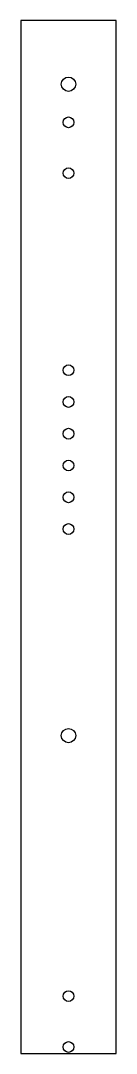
# Model space of a CAD drawing. Header units: millimetres. Extents: x 0 to 30, y 0 to 325.
import ezdxf

# ---------------------------------------------------------------- set-up
doc = ezdxf.new("R2010")
doc.units = ezdxf.units.MM

msp = doc.modelspace()

# ---------------------------------------------------------------- linework, layer by layer
for p, q in [((0, 325), (0, 0)), ((30, 325), (0, 325)), ((30, 0), (30, 325)), ((0, 0), (30, 0))]:
    msp.add_line(p, q)
for centre, radius in [((15, 305), 2.25), ((15, 293), 1.7), ((15, 277), 1.7), ((15, 215), 1.7), ((15, 205), 1.7), ((15, 195), 1.7), ((15, 185), 1.7), ((15, 175), 1.7), ((15, 165), 1.7), ((15, 100), 2.25), ((15, 18), 1.7), ((15, 2), 1.7)]:
    msp.add_circle(centre, radius)

doc.saveas('drawing.dxf')
